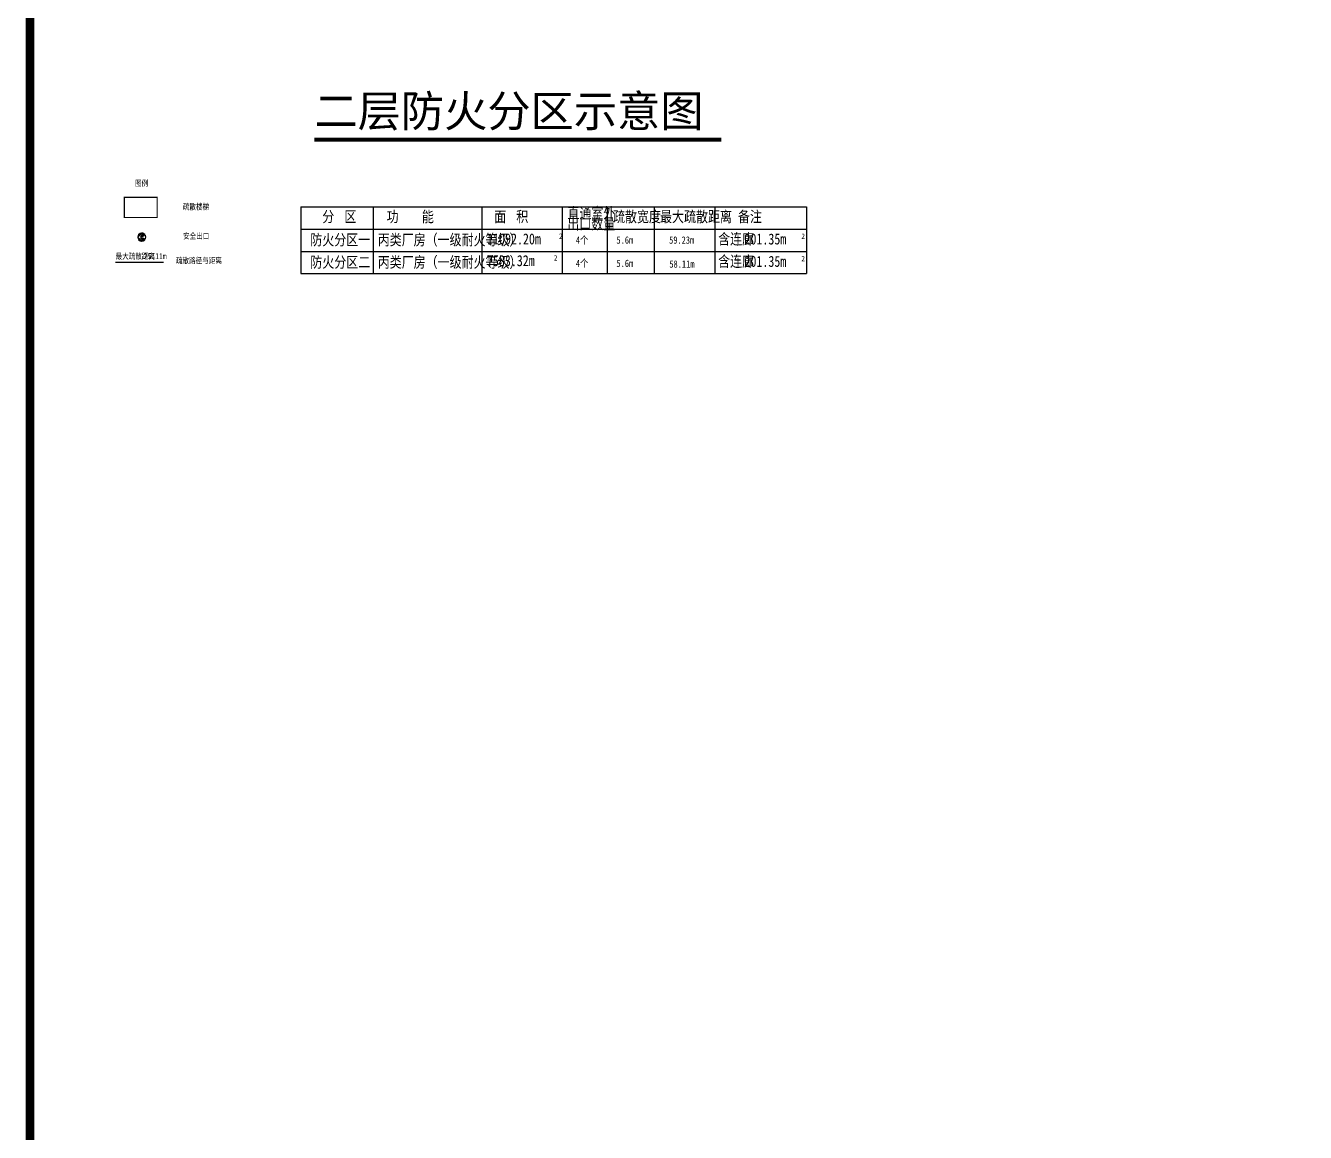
# Model space of a CAD drawing. Header units: millimetres. Extents: x -633009578 to 5705885, y -633235091 to 2571734.
# Drawn here: x 4015555 to 4059251, y 1937058 to 1974854 of the extents above; entities that cross this region are included whole.
import ezdxf
from ezdxf.enums import TextEntityAlignment as Align

# ---------------------------------------------------------------- set-up
doc = ezdxf.new("R2010")
doc.units = ezdxf.units.MM
doc.header["$LTSCALE"] = 1000
doc.header["$MEASUREMENT"] = 0
doc.linetypes.add('DASH', pattern=[0.35, 0.25, -0.1])
for name, color, linetype in [('3T_WOOD', 21, 'Continuous'), ('A-DI-N(图名)', 6, 'Continuous'), ('A-OTHER(其它)', 192, 'Continuous'), ('A-TEXT(房间)', 243, 'Continuous'), ('C-TAB(表格)', 7, 'Continuous'), ('PUB_TEXT', 7, 'Continuous'), ('分区', 230, 'Continuous'), ('标注', 4, 'Continuous'), ('设备-箱柜', 3, 'Continuous'), ('院图签、封面151013$0$PUB_TITLE', 153, 'Continuous'), ('院图签、封面151013$0$图签文字', 4, 'Continuous')]:
    doc.layers.add(name, color=color, linetype=linetype)
doc.styles.get("Standard").update_dxf_attribs({"font": 'simhei.ttf', "bigfont": 'hztxt.shx'})
doc.styles.add('TXT', font='simhei.ttf', dxfattribs={"width": 0.8, "bigfont": 'hztxt.shx'})
doc.styles.add('院图签、封面151013$0$-宋体', font='simhei.ttf', dxfattribs={"width": 0.8})

# ---------------------------------------------------------------- blocks, each defined once
blk = doc.blocks.new('建筑图框_A1')
at = {"layer": '院图签、封面151013$0$PUB_TITLE', "const_width": 100}
blk.add_lwpolyline([(2500, 1000), (83100, 1000), (83100, 58400), (2500, 58400)], close=True, dxfattribs=at)
at = {"layer": '院图签、封面151013$0$图签文字', "color": 6, "style": '院图签、封面151013$0$-宋体'}
for tag, height, width, p in [('工程主持人', 400, 0.7999999999883585, (79990.91196859907, 29505.93707200652)), ('审定', 400, 0.7999999999883585, (79990.91196859907, 28705.93707200605)), ('审核', 400, 0.7999999999883585, (79990.91196859907, 27905.93707200559)), ('专业负责人', 400, 0.7999999999883585, (79990.91196859907, 27105.93707200512)), ('校对', 400, 0.7999999999883585, (79990.91196859907, 26305.93707200466)), ('设计', 400, 0.7999999999883585, (79990.91196859907, 25505.93707200419)), ('方案设计人', 400, 0.7999999999883585, (79990.91196859907, 24706.79438478127)), ('工程编号', 300, 0.7000000000116415, (81000.00416498398, 8700.424278954277)), ('版次', 300, 0.7000000000116415, (78738.08139540046, 3005.726258059498)), ('日期', 300, 0.7000000000116415, (82038.0813954557, 3000.226258123759)), ('图号', 200, 0.7000000000116415, (82538.08139542397, 2400.075247410685)), ('比例', 300, 0.7000000000116415, (78738.08139537089, 2200.188802679535)), ('图号_X施', 300, 0.7000000000116415, (81538.08139540977, 2200.188802651362)), ('图号_总数', 200, 0.7000000000116415, (82538.08139541186, 2000.075247410219))]:
    blk.add_attdef(tag, text='', height=height, dxfattribs=dict(at, width=width)).set_placement(p, align=Align.MIDDLE_CENTER)
at = {"layer": '院图签、封面151013$0$图签文字', "color": 6, "style": '院图签、封面151013$0$-宋体', "width": 0.7}
for tag, p in [('建设单位_001', (80935.88661794258, 7446.21079580821)), ('工程名称_001', (80933.52706738078, 6045.368099178996)), ('图名_001', (79742.88288308708, 4059.656552180292))]:
    blk.add_attdef(tag, p, '', height=300, dxfattribs=at)
blk = doc.blocks.new('ggdfgd')
at = {"layer": '分区'}
h = blk.add_hatch(color=256, dxfattribs=at)
edge = h.paths.add_edge_path()
edge.add_line((33.42161406727973, -1342.641215606694), (-502.0778891769587, -833.1540068831091))
edge.add_ellipse((-424.9313361112727, -752.068739949711), major_axis=(111.8868166521416, 2.785109573527767), ratio=0.9999995679283145, start_angle=44.99995804326642, end_angle=225.000003320747, ccw=False)
edge.add_line((-347.7847189686727, -670.9835339806887), (-89.12781353772152, -917.0759840516112))
edge.add_ellipse((-848.4327538338257, -827.4549616821023), major_axis=(764.3388920691665, 19.02597968714203), ratio=0.9999995826583313, start_angle=-8.157416234186226, end_angle=24.12322190865787)
edge.add_ellipse((-848.4328514694353, -827.4549924137973), major_axis=(764.3389967158041, 19.02584821311577), ratio=0.9999995826579647, start_angle=24.12323087539259, end_angle=56.40386474260536)
edge.add_ellipse((16.71092750964453, -671.3206042531674), major_axis=(671.3208912339912, 16.71070518071409), ratio=0.9999995826579541, start_angle=131.5827235885965, end_angle=269.9999990057833)
h = blk.add_hatch(color=256, dxfattribs=at)
edge = h.paths.add_edge_path()
edge.add_line((33.42161406727973, -1342.641215606694), (542.9090512107941, -807.1419296868698))
edge.add_ellipse((461.823752791679, -729.995409714451), major_axis=(111.8868484917712, 2.785144144515262), ratio=0.9999989837684868, start_angle=-45.00003207281153, end_angle=135.0000132047005)
edge.add_line((380.7383934081299, -652.8489538189751), (134.6458330058959, -911.5057542779978))
edge.add_ellipse((888.5514135407866, -784.2175158307509), major_axis=(764.3388891474847, 19.02609706254118), ratio=0.9999995826579187, start_angle=155.8767896473703, end_angle=188.1574277902243, ccw=False)
edge.add_ellipse((888.5515125844395, -784.2175416666578), major_axis=(764.3389801267473, 19.02651464758378), ratio=0.9999995826579989, start_angle=123.5961257442772, end_angle=155.8767596114903, ccw=False)
edge.add_ellipse((16.71093831962207, -671.3206039840734), major_axis=(671.3208909680704, 16.71071586523381), ratio=0.9999995826579063, start_angle=269.9999971712751, end_angle=408.4172725884514, ccw=False)
for p, q in [((33.42161406727973, -1342.641215606694), (-502.0778891769587, -833.1540068831091)), ((-347.7847189686727, -670.9835339806887), (-89.12781353772152, -917.0759840516112)), ((33.42161406727973, -1342.641215606694), (542.9090512107941, -807.1419296868698)), ((33.42161406727973, -1342.641215606694), (33.42161406727973, -1342.641215606694)), ((33.42161406727973, -1342.641215606694), (33.42161406727973, -1342.641215606694)), ((380.7383934081299, -652.8489538189751), (134.6458330058958, -911.5057542779978))]:
    blk.add_line(p, q, dxfattribs=at)
blk.add_ellipse((16.71093292837031, -671.3206046696723), major_axis=(671.3208910241601, 16.71094005648423), ratio=0.9999995734461794, start_param=-1.570785924926497, end_param=4.712399382253089, dxfattribs=at)
at = {"layer": '分区', "extrusion": (0, 0, -1)}
for centre, major_axis, ratio, start_param, end_param in [((16.71092750964453, -671.3206042531674), (671.3208912329908, 16.7107052209004), 0.9999995826579541, 1.570796344207114, 3.986633541876832), ((-424.9313361112727, -752.068739949711), (111.8868166521416, 2.785109573527767), 0.9999995679283145, 2.356194432234376, 5.497787876065284), ((-848.4327538338257, -827.4549616821023), (764.338892065417, 19.0259798379542), 0.9999995826583302, -0.4210296482980007, 0.1423737719394969), ((16.71093831962207, -671.3206039840734), (671.3208909680747, 16.71071586523389), 0.9999995826579063, -0.8450408215040746, 1.57079637616546), ((461.823752791679, -729.995409714451), (111.886848494312, 2.785144141771557), 0.999998983724318, 3.926990586518754, 7.068584030350209)]:
    blk.add_ellipse(centre, major_axis=major_axis, ratio=ratio, start_param=start_param, end_param=end_param, dxfattribs=at)
at = {"layer": '分区', "extrusion": (0, 0, -0.9999999999999999)}
for centre, major_axis, ratio, start_param, end_param in [((-848.4328514694353, -827.4549924137973), (764.3389967123031, 19.02584835392029), 0.9999995826579647, -0.9844331504237904, -0.4210298048101375), ((888.5514135407866, -784.2175158307509), (764.3388891474827, 19.02609706254113), 0.9999995826579186, 2.999218680156694, 3.562622100394364), ((888.5515125844395, -784.2175416666578), (764.3389801267261, 19.02651464758323), 0.9999995826579989, 3.562622624619363, 4.126025970233022)]:
    blk.add_ellipse(centre, major_axis=major_axis, ratio=ratio, start_param=start_param, end_param=end_param, dxfattribs=at)

msp = doc.modelspace()

# ---------------------------------------------------------------- linework, layer by layer
at = {"layer": '3T_WOOD'}
msp.add_lwpolyline([(4018625.230121554, 1966780.243034005), (4020268.623473034, 1966780.243034005)], dxfattribs=at)
at = {"layer": 'A-DI-N(图名)', "const_width": 140}
msp.add_lwpolyline([(4025414.956281457, 1970956.420545595), (4039305.082863735, 1970956.420545595)], dxfattribs=at)
at = {"layer": 'A-OTHER(其它)', "color": 1, "linetype": 'DASH', "const_width": 40}
msp.add_lwpolyline([(4018928.011446848, 1968986.773441677), (4020047.290163581, 1968986.773441677), (4020047.290163581, 1968303.209024934), (4018928.011446848, 1968303.209024934)], close=True, dxfattribs=at)
at = {"layer": 'C-TAB(表格)'}
for p, q in [((4024951.80480101, 1968663.329012465), (4024951.804801011, 1966392.262352135)), ((4024951.80480101, 1968663.329012465), (4042215.481211729, 1968663.329012465)), ((4027426.006238243, 1968663.329012465), (4027426.006238243, 1966392.262352135)), ((4031127.395544941, 1968663.329012465), (4031127.395544941, 1966392.262352135)), ((4033876.800763398, 1968663.329012465), (4033876.800763398, 1966392.262352135)), ((4035409.728826985, 1968663.329012465), (4035409.728826987, 1966392.262352135)), ((4037019.677969484, 1968663.329012465), (4037019.677969484, 1966392.262352135)), ((4039092.590742661, 1968663.329012465), (4039092.590742663, 1966392.262352135)), ((4042215.481211729, 1968663.329012465), (4042215.481211729, 1966392.262352135)), ((4024951.80480101, 1967899.355626734), (4042215.481211729, 1967899.355626734)), ((4024951.80480101, 1967135.382241), (4042215.481211729, 1967135.382241)), ((4024951.80480101, 1966392.262352135), (4042215.481211729, 1966392.262352135))]:
    msp.add_line(p, q, dxfattribs=at)

# ---------------------------------------------------------------- block references
at = {"layer": '标注', "xscale": -0.2, "yscale": 0.2, "zscale": 0.2, "rotation": 271.4289268429041}
msp.add_blockref('ggdfgd', (4019655.676721115, 1967630.174523175), dxfattribs=at)
at = {"layer": '设备-箱柜', "xscale": 2.999999999999995, "yscale": 2.999999999999995}
msp.add_blockref('建筑图框_A1', (4008204.699681385, 1835011.976810416, 3.999999999999989e-08), dxfattribs=at)

# ---------------------------------------------------------------- texts
at = {"layer": 'A-TEXT(房间)', "style": 'TXT', "width": 0.8}
for s, height, p in [('图例', 200, (4019290.21639679, 1969371.313366472)), ('疏散楼梯', 200, (4020924.290639112, 1968567.965188511)), ('分', 375, (4025685.934948381, 1968143.436278993)), ('区', 375, (4026439.478255467, 1968143.436278993)), ('功', 375, (4027879.046441425, 1968143.436278993)), ('能', 375, (4029086.133055598, 1968143.436278993)), ('面', 375, (4031554.307569973, 1968143.436278993)), ('积', 375, (4032307.85087706, 1968143.436278993)), ('直通室外', 375, (4034053.37915989, 1968268.908898094)), ('疏散宽度', 375, (4035610.414385004, 1968143.436278993)), ('最大疏散距离', 375, (4037217.075891754, 1968143.436278993)), ('备注', 375, (4039876.368473997, 1968143.436278993)), ('出口数量', 375, (4034050.671870697, 1967895.396617257)), ('安全出口', 200, (4020931.219772969, 1967569.235910799)), ('防火分区一', 375, (4025275.350976415, 1967352.534395393)), ('丙类厂房（一级耐火等级）', 375, (4027576.174351668, 1967352.534395393)), ('11092.20m', 375, (4031311.532195659, 1967381.957246139)), ('2', 187.5, (4033768.675052802, 1967569.457246139)), ('4个', 250, (4034343.833145376, 1967406.113965566)), ('5.6m', 250, (4035728.688843336, 1967406.113965566)), ('59.23m', 250, (4037526.708400084, 1967406.113965566)), ('含连廊', 375, (4039198.766116062, 1967379.462893261)), ('201.35m', 375, (4040098.766116062, 1967379.462893261)), ('2', 187.5, (4042041.623258919, 1967566.962893261)), ('最大疏散距离', 199.9999999999999, (4018627.856825469, 1966878.996256466)), ('25.11m', 199.9999999999999, (4019587.856825469, 1966878.996256466)), ('疏散路径与距离', 200, (4020688.070166671, 1966730.715995968)), ('防火分区二', 375, (4025275.350976415, 1966588.561009661)), ('丙类厂房（一级耐火等级）', 375, (4027576.174351668, 1966588.561009661)), ('7583.32m', 375, (4031305.205037486, 1966638.837357275)), ('2', 187.5, (4033590.9193232, 1966826.337357275)), ('4个', 250, (4034343.833145376, 1966612.108577922)), ('5.6m', 250, (4035728.688843336, 1966612.108577922)), ('58.11m', 250, (4037535.108400084, 1966587.2440767)), ('含连廊', 375, (4039198.766116062, 1966615.489507528)), ('201.35m', 375, (4040098.766116062, 1966615.489507528)), ('2', 187.5, (4042041.623258919, 1966802.989507528))]:
    msp.add_text(s, height=height, dxfattribs=at).set_placement(p)
at = {"layer": 'PUB_TEXT'}
msp.add_text('二层防火分区示意图', height=1082.489451476793, dxfattribs=at).set_placement((4025414.956281457, 1971395.914216481, 7.999915396794677e-09))

doc.saveas('drawing.dxf')
